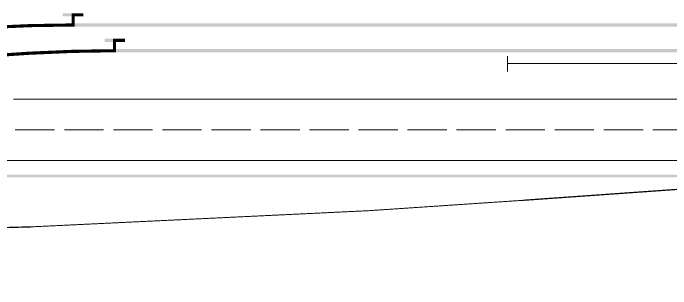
# Model space of a CAD drawing. Header units: millimetres. Extents: x 2315 to 4619, y 1334 to 1897.
# Drawn here: x 3323.9 to 3451.7, y 1460.4 to 1514 of the extents above; entities that cross this region are included whole.
import ezdxf

# ---------------------------------------------------------------- set-up
doc = ezdxf.new("R2010")
doc.units = ezdxf.units.MM
doc.linetypes.add('PDF_IMPORT', pattern=[1, 0.8, -0.2])
for name, color, linetype, true_color in [('PDF_0-新增征地', 7, 'Continuous', 0x00a5dd), ('PDF_站场道路', 7, 'Continuous', 0x957000), ('PDF_转运站初步方案', 7, 'Continuous', 0x00b85c)]:
    doc.layers.add(name, color=color, linetype=linetype, true_color=true_color)

msp = doc.modelspace()

# ---------------------------------------------------------------- hatches: boundary and pattern name
at = {"layer": 'PDF_转运站初步方案', "true_color": 0x00a5dd, "transparency": 33554559}
for points in [[(3337.54, 1513.42), (3337.54, 1513.97), (3333.51, 1513.97), (3333.51, 1513.42)], [(3335.53, 1512.01), (3335.53, 1511.4), (4290.16, 1511.4), (4290.16, 1512.01)], [(3345.61, 1508.41), (3345.61, 1509.02), (3341.64, 1509.02), (3341.64, 1508.41)], [(4290.16, 1506.39), (4290.16, 1507), (3343.59, 1507), (3343.59, 1506.39)], [(3288.92, 1482.57), (3288.92, 1482.08), (4570.4, 1482.08), (4570.4, 1482.57)]]:
    msp.add_hatch(color=142, dxfattribs=at).paths.add_polyline_path(points)

# ---------------------------------------------------------------- linework, layer by layer
at = {"layer": 'PDF_0-新增征地', "lineweight": 0}
msp.add_lwpolyline([(3086.87, 1467.15, 0.183, 0.183, 0), (3132.68, 1469.47, 0.244, 0.244, 0), (3158.15, 1470.2, 0.196, 0.196, 0), (3212.02, 1469.44, 0.186, 0.186, 0), (3213.52, 1468.98, 0.204, 0.204, 0), (3224.21, 1463.02, 0.178, 0.178, 0), (3224.79, 1460.49, 0.183, 0.183, 0), (3228.79, 1460.55, 0, 0, 0), (3229.09, 1463.12, 0, 0, 0), (3230.62, 1463.36, 0, 0, 0), (3239.23, 1470.99, 0, 0, 0), (3272.61, 1471.24, 0.183, 0.183, 0), (3304.32, 1471.79, 0.244, 0.244, 0), (3327.4, 1472.43, 0.186, 0.186, 0), (3393.04, 1475.58, 0.183, 0.183, 0), (3422.87, 1477.59, 0.244, 0.244, 0), (3462.94, 1480.43, 0.231, 0.231, 0)], format="xyseb", dxfattribs=at)
at = {"layer": 'PDF_站场道路', "lineweight": 9}
for points in [[(3323.92, 1497.29), (4289.31, 1497.29)], [(3311.89, 1485.32), (4552.26, 1485.32)]]:
    msp.add_lwpolyline(points, dxfattribs=at)
at = {"layer": 'PDF_站场道路', "linetype": 'PDF_IMPORT', "lineweight": 9, "ltscale": 9.528654}
msp.add_lwpolyline([(4542.06, 1491.3), (3317.94, 1491.3)], dxfattribs=at)
at = {"layer": 'PDF_转运站初步方案', "color": 142, "lineweight": 0, "true_color": 0x00a5dd}
for points in [[(3337.54, 1513.69, 0.55, 0.55, 0), (3335.53, 1513.69, 0.611, 0.611, 0), (3335.53, 1511.71, 0.611, 0.611, 0), (3327.22, 1511.58, 0.613, 0.613, 0), (3318.94, 1511.22, 0.614, 0.614, 0), (3310.64, 1510.67, 0.614, 0.614, 0), (3302.39, 1509.87, 0.614, 0.614, 0), (3294.15, 1508.83, 0.613, 0.613, 0), (3285.96, 1507.55, 0.623, 0.623, 0), (3277.81, 1506.09, 0.623, 0.623, 0), (3269.68, 1504.38, 0.637, 0.637, 0), (3261.59, 1502.42, 0.637, 0.637, 0), (3253.59, 1500.28, 0.638, 0.638, 0), (3245.65, 1497.9, 0.579, 0.579, 0), (3237.77, 1495.31, 0, 0, 0)], [(3345.61, 1508.71, 0.611, 0.611, 0), (3343.59, 1508.71, 0.611, 0.611, 0), (3343.59, 1506.7, 0.612, 0.612, 0), (3335.31, 1506.57, 0.613, 0.613, 0), (3327.01, 1506.21, 0.614, 0.614, 0), (3318.76, 1505.66, 0.614, 0.614, 0), (3310.45, 1504.86, 0.621, 0.621, 0), (3302.24, 1503.83, 0.562, 0.562, 0), (3294.05, 1502.57, 0.623, 0.623, 0), (3285.87, 1501.08, 0.623, 0.623, 0), (3277.74, 1499.37, 0, 0, 0)]]:
    msp.add_lwpolyline(points, format="xyseb", dxfattribs=at)
at = {"layer": 'PDF_转运站初步方案', "color": 142, "lineweight": 5, "true_color": 0x00a5dd}
for points in [[(3419.94, 1505.66), (3419.94, 1502.67)], [(3419.94, 1504.19), (4209.9, 1504.19)]]:
    msp.add_lwpolyline(points, dxfattribs=at)

doc.saveas('drawing.dxf')
